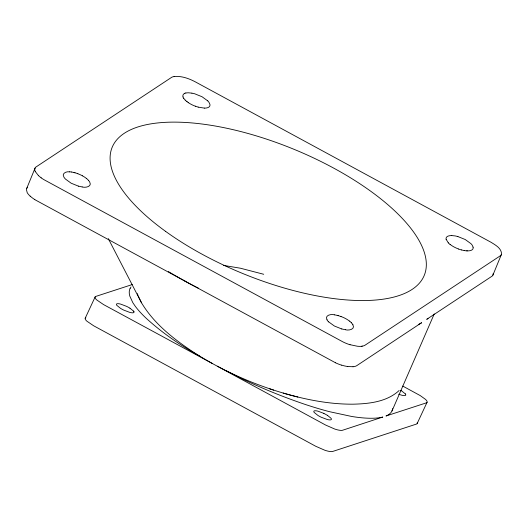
<?xml version="1.0" encoding="UTF-8"?>
<svg xmlns="http://www.w3.org/2000/svg" width="528" height="528" viewBox="0 0 528 528"><rect width="100%" height="100%" fill="white"/><g stroke="black" fill="none" stroke-linecap="round" stroke-linejoin="round"><path stroke-width="0.79" d="M493.205 273.511L493.099 274.613A19.206 7.649 22.5 0 1 492.294 276.012L426.802 319.268M26.69 188.516L35.086 168.069M492.914 275.114L501.31 254.674M434.24 313.942L392.033 410.896A144.203 34.399 25 0 1 386.008 415.991L426.452 402.831A14.421 3.439 25 0 0 427.053 402.316A14.388 3.432 25 0 0 426.967 401.227L426.782 400.891A14.513 3.465 25 0 0 425.449 399.333L420.281 395.617L402.745 386.067M427.053 402.316L417.166 423.529A14.421 3.439 25 0 1 416.559 424.037L332.561 451.493A14.421 3.439 25 0 1 331.241 451.612A14.388 3.432 25 0 1 328.753 451.308L328.02 451.15A14.513 3.465 25 0 1 324.76 450.219L315.744 446.272L93.687 325.802L86.843 321.149A14.513 3.465 25 0 1 85.503 319.585L85.325 319.249A14.388 3.432 25 0 1 85.239 318.16L95.126 296.954A14.421 3.439 25 0 1 95.733 296.439L132.284 284.546M399.115 390.535C386.826 401.927 369.046 403.808 353.014 404.184C329.333 404.323 305.864 399.676 283.206 393.07M421.582 322.72L356.723 365.686A19.312 7.709 22.5 0 1 353.041 366.762M184.292 93.634L183.902 93.892A14.408 5.749 22.7 0 0 183.097 94.855L182.959 95.231A14.461 5.775 21.9 0 0 182.932 96.505L183.064 96.974M174.121 76.573C181.375 75.781 188.575 78.375 194.931 81.649L491.014 242.266C495.31 244.966 501.732 248.318 501.494 254.166A19.232 7.656 22.2 0 1 500.669 255.559L364.518 345.543A19.232 7.669 22.4 0 1 362.215 346.117M361.39 346.276L362.267 346.163M352.994 366.722L347.767 366.538M204.31 108.101L198.211 107.144M69.689 171.89C66.667 171.138 61.367 173.27 63.862 177.019A14.487 5.801 22.1 0 0 65.505 179.111L71.174 183.216L78.566 186.199M451.73 235.58L455.077 235.91A14.494 5.656 22.1 0 1 457.842 236.584M466.706 250.846L467.491 250.873M223.384 265.379L240.425 268.217L263.71 274.276M82.196 186.965C85.378 187.988 92.413 186.635 89.701 182.008A14.434 5.735 22.4 0 0 88.519 180.444M334.554 314.833C331.373 313.81 324.337 315.163 327.043 319.79M345.385 329.743C348.559 330.759 355.601 329.406 352.889 324.779M191.888 93.139L188.549 92.803A14.381 5.755 22.5 0 0 185.816 93.06M464.145 250.543L461.393 249.916M74.065 172.577L75.002 172.821M337.253 315.355L338.184 315.599M297.845 397.043C261.723 388.001 226.882 373.428 195.426 353.443C174.781 339.946 154.348 324.278 141.497 302.788L108.293 238.603M457.829 236.537L465.221 239.521L470.903 243.632A14.494 5.775 22.4 0 1 472.243 245.23L473.101 247.17M341.748 328.977L334.356 325.994L328.673 321.882M350.057 344.705L357.298 346.223A19.246 7.735 22.5 0 0 361.436 346.315M341.662 365.152L344.164 365.838A19.345 7.676 22.3 0 0 347.741 366.505M269.65 388.799L273.676 390.113M398.706 394.244L401.544 395.162A9.722 2.317 25 0 0 403.009 395.472L403.834 395.578A9.682 2.31 25 0 0 405.082 395.518A9.57 2.284 25 0 0 405.478 395.353A9.682 2.31 25 0 0 405.755 394.951L405.722 394.588A9.722 2.317 25 0 0 405.392 393.901M195.373 106.22L193.505 105.468A14.487 5.65 22.4 0 1 188.364 102.663M458.561 248.998L456.687 248.246A14.487 5.676 22.4 0 1 451.539 245.467L450.12 244.418M77.834 173.738L79.702 174.497A14.434 5.801 22.4 0 1 82.388 175.771M341.015 316.516L342.89 317.269A14.454 5.841 22.3 0 1 348.011 320.034L349.457 321.09M199.789 356.189C180.675 345.543 162.38 333.036 146.177 318.252A144.949 34.577 25 0 1 135.254 306.253L132.812 302.643L129.829 296.142A144.217 34.399 25 0 1 130.145 288.374M323.915 413.411L318.021 411.193A9.722 2.317 25 0 0 316.589 410.87L315.731 410.777A9.682 2.31 25 0 0 314.741 410.784A9.57 2.284 25 0 0 314.094 411.002A9.682 2.31 25 0 0 313.817 411.398L313.843 411.767A9.722 2.317 25 0 0 314.206 412.441L317.856 415.391A9.517 2.27 25 0 0 319.493 416.341A9.517 2.27 25 0 0 321.275 417.252L327.169 419.47A9.722 2.317 25 0 0 328.627 419.786L329.459 419.885A9.682 2.31 25 0 0 330.7 419.826A9.57 2.284 25 0 0 331.096 419.661A9.682 2.31 25 0 0 331.373 419.258L331.346 418.895A9.722 2.317 25 0 0 330.983 418.222L327.334 415.265M335.425 362.729L34.769 199.63M225.839 370.57C251.156 383.962 277.675 395.063 304.781 404.296A144.949 34.577 25 0 0 329.683 411.728L351.595 416.447A144.217 34.399 25 0 0 369.541 418.249A144.203 34.399 25 0 0 382.774 417.047L342.448 430.287A14.421 3.439 25 0 1 338.646 430.096L337.913 429.944A14.513 3.465 25 0 1 334.653 429.007L325.637 425.06L217.325 366.201M212.005 363.317L103.574 304.597L96.73 299.937A14.513 3.465 25 0 1 95.396 298.379L95.212 298.043A14.388 3.432 25 0 1 95.126 296.954M129.947 308.187L133.597 311.144M188.377 102.683L186.938 101.647M86.269 178.319L84.836 177.276A14.454 5.808 22.2 0 0 82.375 175.817M207.722 100.855L202.033 96.743L194.647 93.76A14.494 5.656 22.1 0 0 191.921 93.185M38.531 175.705L35.29 171.541M30.136 196.152L28.743 194.726A19.345 7.715 22.2 0 1 27.205 192.647L26.407 189.552A19.305 7.643 22.5 0 1 27.694 187.249M351.259 322.694L351.754 323.222A14.401 5.788 22.1 0 1 352.922 324.773M88.572 180.451L88.077 179.916A14.434 5.801 22.4 0 0 86.328 178.352M448.318 242.821L446.12 239.283M185.137 100.049L183.823 98.472M405.359 393.914L401.716 390.958A9.517 2.27 25 0 0 400.64 390.317M141.497 302.788L138.362 296.307M137.32 293.614L138.065 295.561M133.96 311.817L133.987 312.18A9.682 2.31 25 0 1 133.538 312.675A9.57 2.284 25 0 1 133.32 312.741A9.682 2.31 25 0 1 132.066 312.807L131.241 312.701A9.722 2.317 25 0 1 129.782 312.391L123.889 310.167A9.517 2.27 25 0 1 120.49 308.326L116.82 305.356A9.722 2.317 25 0 1 116.457 304.682L116.424 304.319A9.682 2.31 25 0 1 116.701 303.917A9.57 2.284 25 0 1 117.355 303.706A9.682 2.31 25 0 1 118.345 303.692L119.176 303.798A9.722 2.317 25 0 1 120.635 304.108L126.529 306.332A9.517 2.27 25 0 1 129.928 308.174M428.036 318.371A192.766 76.804 22.4 0 1 426.862 319.301M421.535 322.832A192.766 76.804 22.4 0 1 418.295 324.555M198.68 288.334A192.766 76.804 22.4 0 1 184.925 281.16M185.143 281.147A192.766 76.659 22.3 0 1 168.386 271.57M350.064 344.751A19.166 7.623 22.3 0 1 346.269 343.398A19.246 7.735 22.5 0 1 342.613 341.715L44.246 179.837A19.272 7.742 22.2 0 1 41.111 177.824M461.399 249.935A14.408 5.716 22.1 0 1 458.588 249.038M473.081 247.163A14.408 5.716 22.1 0 1 473.075 248.444A14.494 5.775 22.4 0 1 472.131 249.784L471.742 250.041A14.408 5.716 22.1 0 1 470.237 250.622L469.61 250.734A14.494 5.775 22.4 0 1 467.478 250.866M183.751 98.459A14.56 5.815 22.1 0 1 183.018 96.961M174.095 76.553A19.232 7.669 22.4 0 0 171.857 77.187L35.719 167.171A19.232 7.649 21.8 0 0 34.894 168.571L34.802 169.105A19.246 7.682 22.1 0 0 35.257 171.534M41.191 177.811A19.166 7.564 22.5 0 1 38.59 175.705M328.574 321.882A14.487 5.854 21.8 0 1 326.977 319.777M334.587 314.879A14.434 5.722 22.2 0 1 337.273 315.401M338.204 315.658A14.401 5.689 22.3 0 1 341.009 316.569M349.536 321.083A14.401 5.788 22.1 0 1 351.338 322.694M345.332 329.67A14.487 5.775 22.3 0 1 341.728 328.904M82.15 186.899A14.487 5.775 22.3 0 1 78.547 186.133M69.623 171.818A14.487 5.801 22.1 0 1 71.3 171.97M71.333 172.016A14.434 5.801 22.4 0 1 74.052 172.531M74.976 172.775A14.434 5.801 22.4 0 1 77.84 173.699M184.285 93.515A14.494 5.775 22.5 0 1 185.816 92.954M446.114 239.283A14.461 5.775 21.9 0 1 446.147 238.009L446.285 237.626A14.408 5.749 22.6 0 1 447.091 236.669L447.48 236.405A14.494 5.755 22.1 0 1 449.618 235.726A14.381 5.742 22.4 0 1 451.75 235.6M198.191 107.078A14.401 5.689 22.3 0 1 195.386 106.168M187.064 101.686A14.401 5.689 22.3 0 1 185.255 100.109M204.316 108.108A14.461 5.821 22.7 0 0 206.435 107.969L207.042 107.844A14.408 5.716 22.1 0 0 208.567 107.276L208.949 107.012A14.494 5.775 22.5 0 0 209.893 105.673A14.381 5.735 22.1 0 0 209.913 104.392L209.029 102.432A14.494 5.749 22.5 0 0 207.775 100.855M466.772 250.846A14.494 5.775 22.4 0 1 464.211 250.543M450.047 244.431A14.401 5.788 22.1 0 1 448.239 242.821M341.57 365.158A19.312 7.709 22.5 0 1 335.386 362.743M34.835 199.604A19.305 7.643 22.5 0 1 30.221 196.145M130.145 288.374A144.203 34.399 25 0 1 130.997 287.001M392.693 408.619A144.217 34.399 25 0 1 391.948 410.923M133.624 311.131A9.722 2.317 25 0 1 133.987 311.804M323.842 413.437A9.517 2.27 25 0 1 327.241 415.279M85.239 318.16A14.421 3.439 25 0 1 85.84 317.651M417.193 422.75A14.388 3.432 25 0 1 417.166 423.529M165.653 231.416A168.67 67.181 22.3 0 0 423.68 276.672A168.67 67.181 22.3 0 0 215.259 126.02A168.67 67.181 22.3 0 0 165.653 231.416"/></g></svg>
